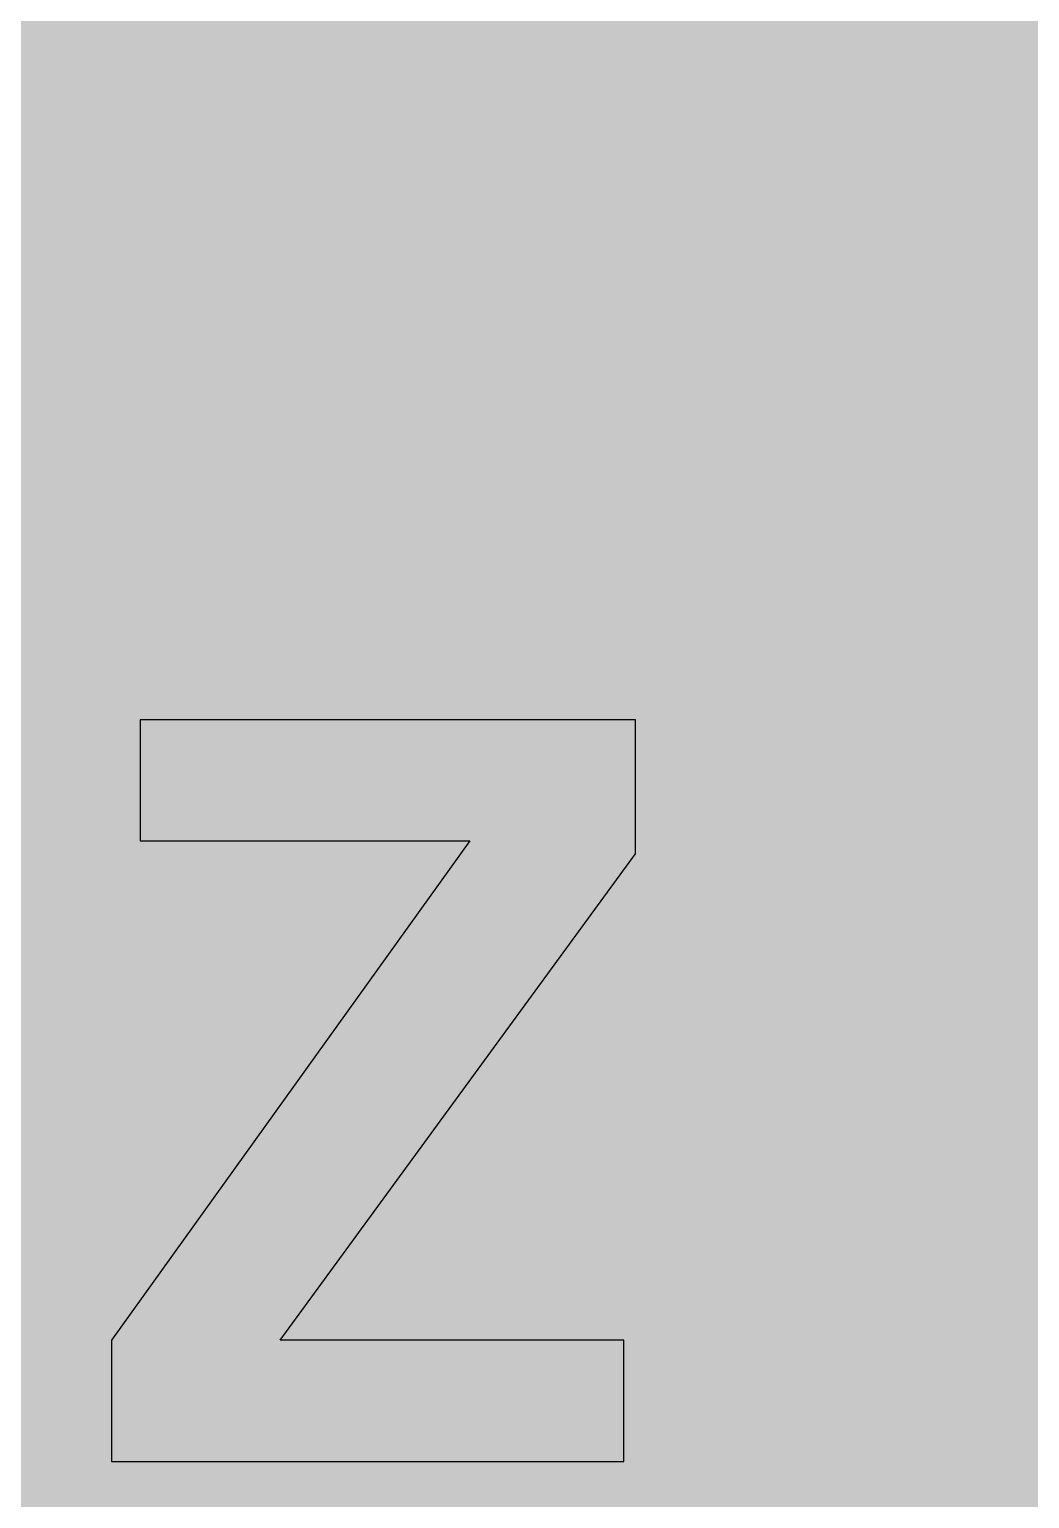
# Model space of a CAD drawing. Header units: millimetres. Extents: x 0 to 212, y 0 to 254.
# Drawn here: x 53.37 to 78.09, y 20.3 to 56.64 of the extents above; entities that cross this region are included whole.
import ezdxf

# ---------------------------------------------------------------- set-up
doc = ezdxf.new("R2010")
doc.units = ezdxf.units.MM

msp = doc.modelspace()

# ---------------------------------------------------------------- hatches: boundary and pattern name
for color, points in [(254, [(14.1633, 0.0536), (13.9878, 0.0533), (13.8125, 0.0559), (13.6373, 0.061), (13.462, 0.0686), (13.2893, 0.0787), (13.114, 0.0914), (12.9413, 0.1041), (12.7686, 0.1219), (12.5959, 0.1397), (12.4231, 0.16), (12.2504, 0.1829), (12.0777, 0.2057), (11.9075, 0.2337), (11.7373, 0.2616), (11.5672, 0.2921), (11.397, 0.3251), (11.2268, 0.3607), (11.0592, 0.3988), (10.8915, 0.4369), (10.7239, 0.4775), (10.5562, 0.5207), (10.3886, 0.5664), (10.2235, 0.6121), (10.0584, 0.6629), (9.8933, 0.7137), (9.7307, 0.7671), (9.5682, 0.8204), (9.4056, 0.8788), (9.2431, 0.9373), (9.083, 0.9982), (8.923, 1.0617), (8.763, 1.1252), (8.6055, 1.1938), (8.4455, 1.2624), (8.2906, 1.331), (8.1331, 1.4046), (7.9781, 1.4783), (7.8232, 1.5545), (7.6708, 1.6332), (7.5184, 1.7145), (7.366, 1.7958), (7.2161, 1.8796), (7.0663, 1.966), (6.919, 2.0523), (6.7716, 2.1438), (6.6243, 2.2352), (6.4795, 2.3266), (6.3348, 2.4232), (6.19, 2.5197), (6.0477, 2.6187), (5.908, 2.7178), (5.7683, 2.8194), (5.6286, 2.9235), (5.4915, 3.0302), (5.3543, 3.1369), (5.2197, 3.2461), (5.0851, 3.3579), (4.953, 3.4722), (4.8209, 3.5865), (4.6914, 3.7033), (4.5644, 3.8202), (4.4348, 3.9395), (4.3104, 4.0615), (4.1859, 4.1859), (4.0615, 4.3104), (3.9395, 4.4348), (3.8202, 4.5618), (3.7033, 4.6914), (3.5865, 4.8209), (3.4722, 4.953), (3.3579, 5.0851), (3.2487, 5.2197), (3.1369, 5.3543), (3.0302, 5.4915), (2.9235, 5.6286), (2.8194, 5.7683), (2.7178, 5.908), (2.6187, 6.0477), (2.5197, 6.19), (2.4232, 6.3348), (2.3266, 6.477), (2.2352, 6.6243), (2.1438, 6.7691), (2.0523, 6.9164), (1.966, 7.0663), (1.8796, 7.2161), (1.7958, 7.366), (1.7145, 7.5184), (1.6332, 7.6708), (1.5545, 7.8232), (1.4783, 7.9781), (1.4046, 8.1331), (1.331, 8.2906), (1.2598, 8.4455), (1.1913, 8.603), (1.1252, 8.763), (1.0592, 8.923), (0.9982, 9.083), (0.9373, 9.2431), (0.8763, 9.4056), (0.8204, 9.5682), (0.7645, 9.7307), (0.7112, 9.8933), (0.6604, 10.0584), (0.6121, 10.2235), (0.5639, 10.3911), (0.5207, 10.5562), (0.4775, 10.7239), (0.4343, 10.8915), (0.3962, 11.0592), (0.3607, 11.2268), (0.3251, 11.397), (0.2921, 11.5672), (0.2616, 11.7373), (0.2311, 11.9075), (0.2057, 12.0802), (0.1803, 12.2504), (0.1575, 12.4231), (0.1372, 12.5959), (0.1194, 12.7686), (0.1041, 12.9413), (0.0889, 13.1166), (0.0787, 13.2893), (0.0686, 13.4645), (0.061, 13.6373), (0.0559, 13.8125), (0.0508, 13.9878), (0.0508, 14.163), (0.0522, 239.9425), (0.0508, 240.1164), (0.0559, 240.2916), (0.061, 240.4669), (0.0686, 240.6396), (0.0787, 240.8149), (0.0889, 240.9876), (0.1041, 241.1628), (0.1194, 241.3356), (0.1372, 241.5083), (0.1575, 241.681), (0.1803, 241.8537), (0.2057, 242.0239), (0.2311, 242.1966), (0.2616, 242.3668), (0.2921, 242.537), (0.3251, 242.7072), (0.3607, 242.8748), (0.3962, 243.045), (0.4343, 243.2126), (0.4775, 243.3803), (0.5207, 243.5479), (0.5639, 243.713), (0.6121, 243.8781), (0.6604, 244.0432), (0.7112, 244.2083), (0.7645, 244.3734), (0.8204, 244.536), (0.8763, 244.6985), (0.9373, 244.8611), (0.9982, 245.0211), (1.0592, 245.1811), (1.1252, 245.3411), (1.1913, 245.4986), (1.2598, 245.6561), (1.331, 245.8136), (1.4046, 245.9685), (1.4783, 246.126), (1.5545, 246.2784), (1.6332, 246.4333), (1.7145, 246.5857), (1.7958, 246.7356), (1.8796, 246.888), (1.966, 247.0379), (2.0523, 247.1852), (2.1438, 247.3325), (2.2352, 247.4798), (2.3266, 247.6246), (2.4232, 247.7694), (2.5197, 247.9116), (2.6187, 248.0539), (2.7178, 248.1961), (2.8194, 248.3358), (2.9235, 248.4755), (3.0302, 248.6127), (3.1369, 248.7473), (3.2487, 248.8844), (3.3579, 249.0165), (3.4722, 249.1486), (3.5865, 249.2807), (3.7033, 249.4102), (3.8202, 249.5398), (3.9395, 249.6668), (4.0615, 249.7938), (4.1859, 249.9182), (4.3104, 250.0401), (4.4348, 250.1621), (4.5644, 250.284), (4.6914, 250.4008), (4.8209, 250.5177), (4.953, 250.632), (5.0851, 250.7437), (5.2197, 250.8555), (5.3543, 250.9647), (5.4915, 251.0739), (5.6286, 251.1781), (5.7683, 251.2822), (5.908, 251.3838), (6.0477, 251.4854), (6.19, 251.5845), (6.3348, 251.681), (6.4795, 251.775), (6.6243, 251.8689), (6.7716, 251.9604), (6.919, 252.0493), (7.0663, 252.1382), (7.2161, 252.2245), (7.366, 252.3084), (7.5184, 252.3896), (7.6708, 252.4709), (7.8232, 252.5471), (7.9781, 252.6233), (8.1331, 252.6995), (8.2906, 252.7706), (8.4455, 252.8418), (8.6055, 252.9103), (8.763, 252.9789), (8.923, 253.0424), (9.083, 253.1059), (9.2431, 253.1669), (9.4056, 253.2253), (9.5682, 253.2837), (9.7307, 253.3371), (9.8933, 253.3904), (10.0584, 253.4412), (10.2235, 253.492), (10.3886, 253.5377), (10.5562, 253.5834), (10.7239, 253.6266), (10.8915, 253.6673), (11.0592, 253.7079), (11.2268, 253.7435), (11.397, 253.779), (11.5672, 253.812), (11.7373, 253.8425), (11.9075, 253.8705), (12.0777, 253.8984), (12.2504, 253.9213), (12.4231, 253.9441), (12.5959, 253.9644), (12.7686, 253.9822), (12.9413, 254), (13.114, 254.0127), (13.2893, 254.0254), (13.462, 254.0356), (13.6373, 254.0432), (13.8125, 254.0483), (13.9878, 254.0508), (14.163, 254.0533), (197.6078, 254.0536), (197.7822, 254.0508), (197.9574, 254.0483), (198.1327, 254.0432), (198.3054, 254.0356), (198.4807, 254.0254), (198.6534, 254.0127), (198.8287, 254), (199.0014, 253.9822), (199.1741, 253.9644), (199.3468, 253.9441), (199.5195, 253.9213), (199.6897, 253.8984), (199.8624, 253.8705), (200.0326, 253.8425), (200.2028, 253.812), (200.373, 253.779), (200.5432, 253.7435), (200.7108, 253.7079), (200.8784, 253.6673), (201.0461, 253.6266), (201.2137, 253.5834), (201.3788, 253.5377), (201.5465, 253.492), (201.7116, 253.4412), (201.8767, 253.3904), (202.0392, 253.3371), (202.2018, 253.2837), (202.3643, 253.2253), (202.5269, 253.1669), (202.6869, 253.1059), (202.8469, 253.0424), (203.007, 252.9789), (203.167, 252.9103), (203.3245, 252.8418), (203.4794, 252.7706), (203.6369, 252.6995), (203.7918, 252.6233), (203.9468, 252.5471), (204.0992, 252.4709), (204.2516, 252.3896), (204.404, 252.3084), (204.5538, 252.2245), (204.7037, 252.1382), (204.8535, 252.0493), (205.0009, 251.9604), (205.1456, 251.8689), (205.293, 251.775), (205.4352, 251.681), (205.58, 251.5845), (205.7222, 251.4854), (205.8619, 251.3838), (206.0016, 251.2822), (206.1413, 251.1781), (206.2785, 251.0739), (206.4156, 250.9647), (206.5503, 250.8555), (206.6849, 250.7437), (206.817, 250.632), (206.949, 250.5177), (207.0786, 250.4008), (207.2081, 250.284), (207.3351, 250.1621), (207.4596, 250.0401), (207.584, 249.9182), (207.7085, 249.7938), (207.8304, 249.6668), (207.9498, 249.5398), (208.0666, 249.4102), (208.1835, 249.2807), (208.2978, 249.1486), (208.4121, 249.0165), (208.5238, 248.8844), (208.6331, 248.7473), (208.7397, 248.6127), (208.8464, 248.4755), (208.9506, 248.3358), (209.0522, 248.1961), (209.1512, 248.0539), (209.2503, 247.9116), (209.3468, 247.7694), (209.4433, 247.6246), (209.5348, 247.4798), (209.6262, 247.3325), (209.7176, 247.1852), (209.804, 247.0379), (209.8904, 246.888), (209.9742, 246.7356), (210.0555, 246.5857), (210.1367, 246.4333), (210.2155, 246.2784), (210.2917, 246.126), (210.3653, 245.9685), (210.439, 245.8136), (210.5076, 245.6561), (210.5762, 245.4986), (210.6447, 245.3411), (210.7082, 245.1811), (210.7717, 245.0211), (210.8327, 244.8611), (210.8911, 244.6985), (210.9495, 244.536), (211.0029, 244.3734), (211.0562, 244.2083), (211.107, 244.0432), (211.1578, 243.8781), (211.2035, 243.713), (211.2493, 243.5479), (211.2924, 243.3803), (211.3331, 243.2126), (211.3712, 243.045), (211.4093, 242.8748), (211.4448, 242.7072), (211.4779, 242.537), (211.5083, 242.3668), (211.5363, 242.1966), (211.5642, 242.0239), (211.5871, 241.8537), (211.6099, 241.681), (211.6303, 241.5083), (211.648, 241.3356), (211.6658, 241.1628), (211.6785, 240.9876), (211.6912, 240.8149), (211.7014, 240.6396), (211.709, 240.4669), (211.7141, 240.2916), (211.7166, 240.1164), (211.7166, 239.9411), (211.7189, 14.1647), (211.7166, 13.9878), (211.7141, 13.8125), (211.709, 13.6373), (211.7014, 13.4645), (211.6912, 13.2893), (211.6785, 13.1166), (211.6658, 12.9413), (211.648, 12.7686), (211.6303, 12.5959), (211.6099, 12.4231), (211.5871, 12.2504), (211.5642, 12.0802), (211.5363, 11.9075), (211.5083, 11.7373), (211.4779, 11.5672), (211.4448, 11.397), (211.4093, 11.2268), (211.3712, 11.0592), (211.3331, 10.8915), (211.2924, 10.7239), (211.2493, 10.5562), (211.2035, 10.3911), (211.1578, 10.2235), (211.107, 10.0584), (211.0562, 9.8933), (211.0029, 9.7307), (210.9495, 9.5682), (210.8911, 9.4056), (210.8327, 9.2431), (210.7717, 9.083), (210.7082, 8.923), (210.6447, 8.763), (210.5762, 8.603), (210.5076, 8.4455), (210.439, 8.2906), (210.3653, 8.1331), (210.2917, 7.9781), (210.2155, 7.8232), (210.1367, 7.6708), (210.0555, 7.5184), (209.9742, 7.366), (209.8904, 7.2161), (209.804, 7.0663), (209.7176, 6.9164), (209.6262, 6.7691), (209.5348, 6.6243), (209.4433, 6.477), (209.3468, 6.3348), (209.2503, 6.19), (209.1512, 6.0477), (209.0522, 5.908), (208.9506, 5.7683), (208.8464, 5.6286), (208.7397, 5.4915), (208.6331, 5.3543), (208.5238, 5.2197), (208.4121, 5.0851), (208.2978, 4.953), (208.1835, 4.8209), (208.0666, 4.6914), (207.9498, 4.5618), (207.8304, 4.4348), (207.7085, 4.3104), (207.584, 4.1859), (207.4596, 4.0615), (207.3351, 3.9395), (207.2081, 3.8202), (207.0786, 3.7033), (206.949, 3.5865), (206.817, 3.4722), (206.6849, 3.3579), (206.5503, 3.2461), (206.4156, 3.1369), (206.2785, 3.0302), (206.1413, 2.9235), (206.0016, 2.8194), (205.8619, 2.7178), (205.7222, 2.6187), (205.58, 2.5197), (205.4352, 2.4232), (205.293, 2.3266), (205.1456, 2.2352), (205.0009, 2.1438), (204.8535, 2.0523), (204.7037, 1.966), (204.5538, 1.8796), (204.404, 1.7958), (204.2516, 1.7145), (204.0992, 1.6332), (203.9468, 1.5545), (203.7918, 1.4783), (203.6369, 1.4046), (203.4794, 1.331), (203.3245, 1.2624), (203.167, 1.1938), (203.007, 1.1252), (202.8469, 1.0617), (202.6869, 0.9982), (202.5269, 0.9373), (202.3643, 0.8788), (202.2018, 0.8204), (202.0392, 0.7671), (201.8767, 0.7137), (201.7116, 0.6629), (201.5465, 0.6121), (201.3788, 0.5664), (201.2137, 0.5207), (201.0461, 0.4775), (200.8784, 0.4369), (200.7108, 0.3988), (200.5432, 0.3607), (200.373, 0.3251), (200.2028, 0.2921), (200.0326, 0.2616), (199.8624, 0.2337), (199.6897, 0.2057), (199.5195, 0.1829), (199.3468, 0.16), (199.1741, 0.1397), (199.0014, 0.1219), (198.8287, 0.1041), (198.6534, 0.0914), (198.4807, 0.0787), (198.3054, 0.0686), (198.1327, 0.061), (197.9574, 0.0559), (197.7822, 0.0533), (197.6069, 0.0533)]), (59, [(68.3507, 36.2476), (68.3507, 39.5633), (56.1097, 39.5633), (56.1097, 36.5661), (64.2578, 36.5661), (55.4041, 24.2189), (55.4041, 21.2203), (68.0681, 21.2203), (68.0681, 24.2189), (59.5672, 24.2189)])]:
    msp.add_hatch(color=color).paths.add_polyline_path(points)
h = msp.add_hatch(color=59)
h.paths.add_polyline_path([(70.8201, 39.5633), (70.8201, 36.7425), (73.466, 36.7425), (73.466, 21.2203), (77.064, 21.2203), (77.064, 39.5633)])
edge = h.paths.add_edge_path(flags=16)
edge.add_line((72.8666, 45.3496), (72.865, 45.2831))
edge.add_line((72.865, 45.2831), (72.8675, 45.2196))
edge.add_line((72.8675, 45.2196), (72.8726, 45.1561))
edge.add_line((72.8726, 45.1561), (72.8777, 45.0952))
edge.add_line((72.8777, 45.0952), (72.8828, 45.0317))
edge.add_line((72.8828, 45.0317), (72.8929, 44.9707))
edge.add_line((72.8929, 44.9707), (72.9005, 44.9097))
edge.add_line((72.9005, 44.9097), (72.9107, 44.8488))
edge.add_line((72.9107, 44.8488), (72.9234, 44.7904))
edge.add_line((72.9234, 44.7904), (72.9386, 44.7319))
edge.add_line((72.9386, 44.7319), (72.9513, 44.6735))
edge.add_line((72.9513, 44.6735), (72.9691, 44.6151))
edge.add_line((72.9691, 44.6151), (72.9869, 44.5592))
edge.add_line((72.9869, 44.5592), (73.0047, 44.5033))
edge.add_line((73.0047, 44.5033), (73.025, 44.4475))
edge.add_line((73.025, 44.4475), (73.0453, 44.3916))
edge.add_line((73.0453, 44.3916), (73.0682, 44.3382))
edge.add_line((73.0682, 44.3382), (73.0936, 44.2849))
edge.add_line((73.0936, 44.2849), (73.119, 44.2341))
edge.add_line((73.119, 44.2341), (73.1444, 44.1808))
edge.add_line((73.1444, 44.1808), (73.1723, 44.13))
edge.add_line((73.1723, 44.13), (73.2003, 44.0817))
edge.add_line((73.2003, 44.0817), (73.2307, 44.0334))
edge.add_line((73.2307, 44.0334), (73.2612, 43.9852))
edge.add_line((73.2612, 43.9852), (73.2942, 43.9369))
edge.add_line((73.2942, 43.9369), (73.3273, 43.8912))
edge.add_line((73.3273, 43.8912), (73.3603, 43.8455))
edge.add_line((73.3603, 43.8455), (73.3958, 43.7998))
edge.add_line((73.3958, 43.7998), (73.4339, 43.7566))
edge.add_line((73.4339, 43.7566), (73.4695, 43.7159))
edge.add_line((73.4695, 43.7159), (73.5101, 43.6728))
edge.add_line((73.5101, 43.6728), (73.5482, 43.6321))
edge.add_line((73.5482, 43.6321), (73.5889, 43.594))
edge.add_line((73.5889, 43.594), (73.6321, 43.5534))
edge.add_line((73.6321, 43.5534), (73.6727, 43.5178))
edge.add_line((73.6727, 43.5178), (73.7159, 43.4797))
edge.add_line((73.7159, 43.4797), (73.7616, 43.4442))
edge.add_line((73.7616, 43.4442), (73.8073, 43.4111))
edge.add_line((73.8073, 43.4111), (73.853, 43.3781))
edge.add_line((73.853, 43.3781), (73.9013, 43.3451))
edge.add_line((73.9013, 43.3451), (73.9496, 43.3146))
edge.add_line((73.9496, 43.3146), (73.9978, 43.2841))
edge.add_line((73.9978, 43.2841), (74.0461, 43.2562))
edge.add_line((74.0461, 43.2562), (74.0969, 43.2283))
edge.add_line((74.0969, 43.2283), (74.1502, 43.2029))
edge.add_line((74.1502, 43.2029), (74.201, 43.1775))
edge.add_line((74.201, 43.1775), (74.2544, 43.1521))
edge.add_line((74.2544, 43.1521), (74.3077, 43.1292))
edge.add_line((74.3077, 43.1292), (74.3636, 43.1089))
edge.add_line((74.3636, 43.1089), (74.4195, 43.0886))
edge.add_line((74.4195, 43.0886), (74.4753, 43.0708))
edge.add_line((74.4753, 43.0708), (74.5312, 43.053))
edge.add_line((74.5312, 43.053), (74.5896, 43.0352))
edge.add_line((74.5896, 43.0352), (74.6481, 43.0225))
edge.add_line((74.6481, 43.0225), (74.7065, 43.0073))
edge.add_line((74.7065, 43.0073), (74.7649, 42.9946))
edge.add_line((74.7649, 42.9946), (74.8259, 42.9844))
edge.add_line((74.8259, 42.9844), (74.8868, 42.9743))
edge.add_line((74.8868, 42.9743), (74.9478, 42.9666))
edge.add_line((74.9478, 42.9666), (75.0113, 42.9616))
edge.add_line((75.0113, 42.9616), (75.0722, 42.9565))
edge.add_line((75.0722, 42.9565), (75.1357, 42.9514))
edge.add_line((75.1357, 42.9514), (75.1992, 42.9489))
edge.add_line((75.1992, 42.9489), (75.2653, 42.9489))
edge.add_line((75.2653, 42.9489), (75.3288, 42.9489))
edge.add_line((75.3288, 42.9489), (75.3923, 42.9514))
edge.add_line((75.3923, 42.9514), (75.4558, 42.9565))
edge.add_line((75.4558, 42.9565), (75.5193, 42.9616))
edge.add_line((75.5193, 42.9616), (75.5802, 42.9666))
edge.add_line((75.5802, 42.9666), (75.6412, 42.9743))
edge.add_line((75.6412, 42.9743), (75.7022, 42.9844))
edge.add_line((75.7022, 42.9844), (75.7631, 42.9946))
edge.add_line((75.7631, 42.9946), (75.8215, 43.0073))
edge.add_line((75.8215, 43.0073), (75.88, 43.0225))
edge.add_line((75.88, 43.0225), (75.9384, 43.0352))
edge.add_line((75.9384, 43.0352), (75.9968, 43.053))
edge.add_line((75.9968, 43.053), (76.0527, 43.0708))
edge.add_line((76.0527, 43.0708), (76.1086, 43.0886))
edge.add_line((76.1086, 43.0886), (76.1644, 43.1089))
edge.add_line((76.1644, 43.1089), (76.2203, 43.1292))
edge.add_line((76.2203, 43.1292), (76.2737, 43.1521))
edge.add_line((76.2737, 43.1521), (76.327, 43.1775))
edge.add_line((76.327, 43.1775), (76.3778, 43.2029))
edge.add_line((76.3778, 43.2029), (76.4311, 43.2283))
edge.add_line((76.4311, 43.2283), (76.4794, 43.2562))
edge.add_line((76.4794, 43.2562), (76.5302, 43.2841))
edge.add_line((76.5302, 43.2841), (76.5785, 43.3146))
edge.add_line((76.5785, 43.3146), (76.6267, 43.3451))
edge.add_line((76.6267, 43.3451), (76.675, 43.3781))
edge.add_line((76.675, 43.3781), (76.7207, 43.4111))
edge.add_line((76.7207, 43.4111), (76.7664, 43.4442))
edge.add_line((76.7664, 43.4442), (76.8096, 43.4797))
edge.add_line((76.8096, 43.4797), (76.8553, 43.5178))
edge.add_line((76.8553, 43.5178), (76.896, 43.5534))
edge.add_line((76.896, 43.5534), (76.9391, 43.594))
edge.add_line((76.9391, 43.594), (76.9798, 43.6321))
edge.add_line((76.9798, 43.6321), (77.0179, 43.6728))
edge.add_line((77.0179, 43.6728), (77.056, 43.7159))
edge.add_line((77.056, 43.7159), (77.0941, 43.7566))
edge.add_line((77.0941, 43.7566), (77.1322, 43.7998))
edge.add_line((77.1322, 43.7998), (77.1652, 43.8455))
edge.add_line((77.1652, 43.8455), (77.2008, 43.8912))
edge.add_line((77.2008, 43.8912), (77.2338, 43.9369))
edge.add_line((77.2338, 43.9369), (77.2668, 43.9852))
edge.add_line((77.2668, 43.9852), (77.2973, 44.0334))
edge.add_line((77.2973, 44.0334), (77.3278, 44.0817))
edge.add_line((77.3278, 44.0817), (77.3557, 44.13))
edge.add_line((77.3557, 44.13), (77.3836, 44.1808))
edge.add_line((77.3836, 44.1808), (77.409, 44.2341))
edge.add_line((77.409, 44.2341), (77.4344, 44.2849))
edge.add_line((77.4344, 44.2849), (77.4573, 44.3382))
edge.add_line((77.4573, 44.3382), (77.4802, 44.3916))
edge.add_line((77.4802, 44.3916), (77.503, 44.4475))
edge.add_line((77.503, 44.4475), (77.5233, 44.5033))
edge.add_line((77.5233, 44.5033), (77.5411, 44.5592))
edge.add_line((77.5411, 44.5592), (77.5589, 44.6151))
edge.add_line((77.5589, 44.6151), (77.5741, 44.6735))
edge.add_line((77.5741, 44.6735), (77.5894, 44.7319))
edge.add_line((77.5894, 44.7319), (77.6021, 44.7904))
edge.add_line((77.6021, 44.7904), (77.6148, 44.8488))
edge.add_line((77.6148, 44.8488), (77.6275, 44.9097))
edge.add_line((77.6275, 44.9097), (77.6351, 44.9707))
edge.add_line((77.6351, 44.9707), (77.6427, 45.0317))
edge.add_line((77.6427, 45.0317), (77.6503, 45.0952))
edge.add_line((77.6503, 45.0952), (77.6554, 45.1561))
edge.add_line((77.6554, 45.1561), (77.658, 45.2196))
edge.add_line((77.658, 45.2196), (77.6605, 45.2831))
edge.add_line((77.6605, 45.2831), (77.663, 45.3492))
edge.add_line((77.663, 45.3492), (77.6605, 45.4127))
edge.add_line((77.6605, 45.4127), (77.658, 45.4762))
edge.add_line((77.658, 45.4762), (77.6554, 45.5397))
edge.add_line((77.6554, 45.5397), (77.6503, 45.6006))
edge.add_line((77.6503, 45.6006), (77.6427, 45.6641))
edge.add_line((77.6427, 45.6641), (77.6351, 45.7251))
edge.add_line((77.6351, 45.7251), (77.6275, 45.786))
edge.add_line((77.6275, 45.786), (77.6148, 45.847))
edge.add_line((77.6148, 45.847), (77.6021, 45.9054))
edge.add_line((77.6021, 45.9054), (77.5894, 45.9638))
edge.add_line((77.5894, 45.9638), (77.5741, 46.0223))
edge.add_line((77.5741, 46.0223), (77.5589, 46.0807))
edge.add_line((77.5589, 46.0807), (77.5411, 46.1366))
edge.add_line((77.5411, 46.1366), (77.5233, 46.1924))
edge.add_line((77.5233, 46.1924), (77.503, 46.2483))
edge.add_line((77.503, 46.2483), (77.4802, 46.3042))
edge.add_line((77.4802, 46.3042), (77.4573, 46.3575))
edge.add_line((77.4573, 46.3575), (77.4344, 46.4109))
edge.add_line((77.4344, 46.4109), (77.409, 46.4617))
edge.add_line((77.409, 46.4617), (77.3836, 46.515))
edge.add_line((77.3836, 46.515), (77.3557, 46.5633))
edge.add_line((77.3557, 46.5633), (77.3278, 46.6141))
edge.add_line((77.3278, 46.6141), (77.2973, 46.6623))
edge.add_line((77.2973, 46.6623), (77.2668, 46.7106))
edge.add_line((77.2668, 46.7106), (77.2338, 46.7589))
edge.add_line((77.2338, 46.7589), (77.2008, 46.8046))
edge.add_line((77.2008, 46.8046), (77.1652, 46.8503))
edge.add_line((77.1652, 46.8503), (77.1322, 46.8935))
edge.add_line((77.1322, 46.8935), (77.0941, 46.9392))
edge.add_line((77.0941, 46.9392), (77.056, 46.9798))
edge.add_line((77.056, 46.9798), (77.0179, 47.023))
edge.add_line((77.0179, 47.023), (76.9798, 47.0637))
edge.add_line((76.9798, 47.0637), (76.9391, 47.1018))
edge.add_line((76.9391, 47.1018), (76.896, 47.1399))
edge.add_line((76.896, 47.1399), (76.8553, 47.178))
edge.add_line((76.8553, 47.178), (76.8096, 47.2161))
edge.add_line((76.8096, 47.2161), (76.7664, 47.2516))
edge.add_line((76.7664, 47.2516), (76.7207, 47.2846))
edge.add_line((76.7207, 47.2846), (76.675, 47.3177))
edge.add_line((76.675, 47.3177), (76.6267, 47.3507))
edge.add_line((76.6267, 47.3507), (76.5785, 47.3812))
edge.add_line((76.5785, 47.3812), (76.5302, 47.4116))
edge.add_line((76.5302, 47.4116), (76.4794, 47.4396))
edge.add_line((76.4794, 47.4396), (76.4311, 47.4675))
edge.add_line((76.4311, 47.4675), (76.3778, 47.4929))
edge.add_line((76.3778, 47.4929), (76.327, 47.5183))
edge.add_line((76.327, 47.5183), (76.2737, 47.5412))
edge.add_line((76.2737, 47.5412), (76.2203, 47.564))
edge.add_line((76.2203, 47.564), (76.1644, 47.5869))
edge.add_line((76.1644, 47.5869), (76.1086, 47.6072))
edge.add_line((76.1086, 47.6072), (76.0527, 47.625))
edge.add_line((76.0527, 47.625), (75.9968, 47.6428))
edge.add_line((75.9968, 47.6428), (75.9384, 47.658))
edge.add_line((75.9384, 47.658), (75.88, 47.6733))
edge.add_line((75.88, 47.6733), (75.8215, 47.6885))
edge.add_line((75.8215, 47.6885), (75.7631, 47.6987))
edge.add_line((75.7631, 47.6987), (75.7022, 47.7114))
edge.add_line((75.7022, 47.7114), (75.6412, 47.719))
edge.add_line((75.6412, 47.719), (75.5802, 47.7266))
edge.add_line((75.5802, 47.7266), (75.5193, 47.7342))
edge.add_line((75.5193, 47.7342), (75.4558, 47.7393))
edge.add_line((75.4558, 47.7393), (75.3923, 47.7444))
edge.add_line((75.3923, 47.7444), (75.3288, 47.7444))
edge.add_line((75.3288, 47.7444), (75.2653, 47.7469))
edge.add_line((75.2653, 47.7469), (75.1992, 47.7444))
edge.add_line((75.1992, 47.7444), (75.1357, 47.7444))
edge.add_line((75.1357, 47.7444), (75.0722, 47.7393))
edge.add_line((75.0722, 47.7393), (75.0113, 47.7342))
edge.add_line((75.0113, 47.7342), (74.9478, 47.7266))
edge.add_line((74.9478, 47.7266), (74.8868, 47.719))
edge.add_line((74.8868, 47.719), (74.8259, 47.7114))
edge.add_line((74.8259, 47.7114), (74.7649, 47.6987))
edge.add_line((74.7649, 47.6987), (74.7065, 47.6885))
edge.add_line((74.7065, 47.6885), (74.6481, 47.6733))
edge.add_line((74.6481, 47.6733), (74.5896, 47.658))
edge.add_line((74.5896, 47.658), (74.5312, 47.6428))
edge.add_line((74.5312, 47.6428), (74.4753, 47.625))
edge.add_line((74.4753, 47.625), (74.4195, 47.6072))
edge.add_line((74.4195, 47.6072), (74.3636, 47.5869))
edge.add_line((74.3636, 47.5869), (74.3077, 47.564))
edge.add_line((74.3077, 47.564), (74.2544, 47.5412))
edge.add_line((74.2544, 47.5412), (74.201, 47.5183))
edge.add_line((74.201, 47.5183), (74.1502, 47.4929))
edge.add_line((74.1502, 47.4929), (74.0969, 47.4675))
edge.add_line((74.0969, 47.4675), (74.0461, 47.4396))
edge.add_line((74.0461, 47.4396), (73.9978, 47.4116))
edge.add_line((73.9978, 47.4116), (73.9496, 47.3812))
edge.add_line((73.9496, 47.3812), (73.9013, 47.3507))
edge.add_line((73.9013, 47.3507), (73.853, 47.3177))
edge.add_line((73.853, 47.3177), (73.8073, 47.2846))
edge.add_line((73.8073, 47.2846), (73.7616, 47.2516))
edge.add_line((73.7616, 47.2516), (73.7159, 47.2161))
edge.add_line((73.7159, 47.2161), (73.6727, 47.178))
edge.add_line((73.6727, 47.178), (73.6321, 47.1399))
edge.add_line((73.6321, 47.1399), (73.5889, 47.1018))
edge.add_line((73.5889, 47.1018), (73.5482, 47.0637))
edge.add_line((73.5482, 47.0637), (73.5101, 47.023))
edge.add_line((73.5101, 47.023), (73.4695, 46.9798))
edge.add_line((73.4695, 46.9798), (73.4339, 46.9392))
edge.add_line((73.4339, 46.9392), (73.3958, 46.8935))
edge.add_line((73.3958, 46.8935), (73.3603, 46.8503))
edge.add_line((73.3603, 46.8503), (73.3273, 46.8046))
edge.add_line((73.3273, 46.8046), (73.2942, 46.7589))
edge.add_line((73.2942, 46.7589), (73.2612, 46.7106))
edge.add_line((73.2612, 46.7106), (73.2307, 46.6623))
edge.add_line((73.2307, 46.6623), (73.2003, 46.6141))
edge.add_line((73.2003, 46.6141), (73.1723, 46.5633))
edge.add_line((73.1723, 46.5633), (73.1444, 46.515))
edge.add_line((73.1444, 46.515), (73.119, 46.4617))
edge.add_line((73.119, 46.4617), (73.0936, 46.4109))
edge.add_line((73.0936, 46.4109), (73.0682, 46.3575))
edge.add_line((73.0682, 46.3575), (73.0453, 46.3042))
edge.add_line((73.0453, 46.3042), (73.025, 46.2483))
edge.add_line((73.025, 46.2483), (73.0047, 46.1924))
edge.add_line((73.0047, 46.1924), (72.9869, 46.1366))
edge.add_line((72.9869, 46.1366), (72.9691, 46.0807))
edge.add_line((72.9691, 46.0807), (72.9513, 46.0223))
edge.add_line((72.9513, 46.0223), (72.9386, 45.9638))
edge.add_line((72.9386, 45.9638), (72.9234, 45.9054))
edge.add_line((72.9234, 45.9054), (72.9107, 45.847))
edge.add_line((72.9107, 45.847), (72.9005, 45.786))
edge.add_line((72.9005, 45.786), (72.8929, 45.7251))
edge.add_line((72.8929, 45.7251), (72.8828, 45.6641))
edge.add_line((72.8828, 45.6641), (72.8777, 45.6006))
edge.add_line((72.8777, 45.6006), (72.8726, 45.5397))
edge.add_line((72.8726, 45.5397), (72.8675, 45.4762))
edge.add_line((72.8675, 45.4762), (72.865, 45.4127))
edge.add_line((72.865, 45.4127), (72.865, 45.3492))

# ---------------------------------------------------------------- linework, layer by layer
at = {"color": 59}
msp.add_lwpolyline([(68.3507, 36.2476), (68.3507, 39.5633), (56.1097, 39.5633), (56.1097, 36.5661), (64.2578, 36.5661), (55.4041, 24.2189), (55.4041, 21.2203), (68.0681, 21.2203), (68.0681, 24.2189), (59.5672, 24.2189), (68.3507, 36.2476)], dxfattribs=at)

doc.saveas('drawing.dxf')
